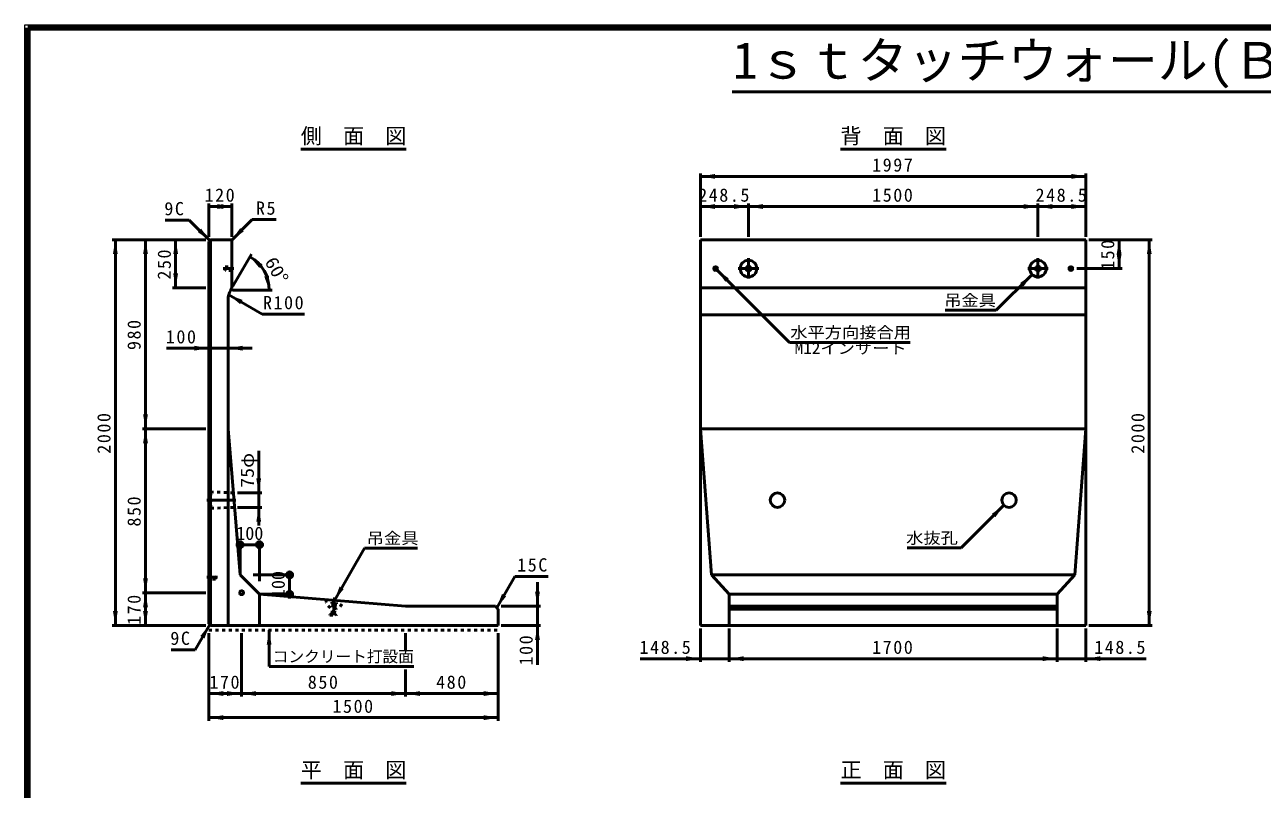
# Model space of a CAD drawing. Units: millimetres, scale not verified. Extents: x 100 to 4105, y 100 to 2870.
# Drawn here: x 100 to 2152, y 1602 to 2870 of the extents above; entities that cross this region are included whole.
import ezdxf
from ezdxf.enums import TextEntityAlignment as Align

# ---------------------------------------------------------------- set-up
doc = ezdxf.new("R2010")
doc.units = ezdxf.units.MM
doc.header["$LTSCALE"] = 5
doc.linetypes.add('USER2', pattern=[13.4, 10, -1.2, 1, -1.2])
doc.linetypes.add('USER3', pattern=[2.2, 1, -1.2])
doc.layers.add('V-nasSTD', color=7, linetype='Continuous', lineweight=50)
doc.styles.add('ＭＳ ゴシック', font='')
doc.styles.get('ＭＳ ゴシック').set_extended_font_data('MS Gothic')

msp = doc.modelspace()

# ---------------------------------------------------------------- hatches: boundary and pattern name
at = {"layer": 'V-nasSTD'}
for points in [[(1244.661, 2618.466), (1244.661, 2614.466), (1220.661, 2618.466), (1244.661, 2622.466)], [(1835.701, 2618.466), (1835.701, 2622.466), (1859.701, 2618.466), (1835.701, 2614.466)], [(429.221, 2568.466), (429.221, 2564.466), (405.221, 2568.466), (429.221, 2572.466)], [(419.621, 2568.466), (419.621, 2572.466), (443.621, 2568.466), (419.621, 2564.466)], [(1244.661, 2568.466), (1244.661, 2564.466), (1220.661, 2568.466), (1244.661, 2572.466)], [(1276.181, 2568.466), (1276.181, 2572.466), (1300.181, 2568.466), (1276.181, 2564.466)], [(1324.181, 2568.466), (1324.181, 2564.466), (1300.181, 2568.466), (1324.181, 2572.466)], [(1756.181, 2568.466), (1756.181, 2572.466), (1780.181, 2568.466), (1756.181, 2564.466)], [(1804.181, 2568.466), (1804.181, 2564.466), (1780.181, 2568.466), (1804.181, 2572.466)], [(1835.701, 2568.466), (1835.701, 2572.466), (1859.701, 2568.466), (1835.701, 2564.466)], [(389.691, 2528.997), (392.519, 2531.825), (406.661, 2512.026), (386.862, 2526.168)], [(460.184, 2529.903), (463.013, 2527.075), (443.214, 2512.932), (457.356, 2532.731)], [(250.221, 2489.466), (246.221, 2489.466), (250.221, 2513.466), (254.221, 2489.466)], [(300.221, 2489.466), (296.221, 2489.466), (300.221, 2513.466), (304.221, 2489.466)], [(350.221, 2489.466), (346.221, 2489.466), (350.221, 2513.466), (354.221, 2489.466)], [(1914.701, 2489.466), (1910.701, 2489.466), (1914.701, 2513.466), (1918.701, 2489.466)], [(1964.701, 2489.466), (1960.701, 2489.466), (1964.701, 2513.466), (1968.701, 2489.466)], [(491.585, 2469.66), (494.196, 2472.69), (473.508, 2485.232), (488.975, 2466.629)], [(1914.701, 2489.466), (1918.701, 2489.466), (1914.701, 2465.466), (1910.701, 2489.466)], [(1264.741, 2446.346), (1267.57, 2449.174), (1247.771, 2463.316), (1261.913, 2443.517)], [(350.221, 2457.466), (354.221, 2457.466), (350.221, 2433.466), (346.221, 2457.466)], [(497.131, 2452.502), (501.061, 2453.248), (504.991, 2453.994), (505.508, 2429.807)], [(1753.481, 2438.766), (1750.652, 2441.594), (1770.451, 2455.736), (1756.309, 2435.937)], [(459.096, 2410.089), (457.096, 2406.625), (438.311, 2422.089), (461.096, 2413.553)], [(381.221, 2333.466), (381.221, 2337.466), (405.221, 2333.466), (381.221, 2329.466)], [(461.221, 2333.466), (461.221, 2329.466), (437.221, 2333.466), (461.221, 2337.466)], [(300.221, 2223.866), (304.221, 2223.866), (300.221, 2199.866), (296.221, 2223.866)], [(300.221, 2175.866), (296.221, 2175.866), (300.221, 2199.866), (304.221, 2175.866)], [(487.96, 2117.466), (483.96, 2117.466), (487.96, 2093.466), (491.96, 2117.466)], [(1706.725, 2056.01), (1703.897, 2058.839), (1723.696, 2072.981), (1709.554, 2053.182)], [(487.96, 2045.466), (491.96, 2045.466), (487.96, 2069.466), (483.96, 2045.466)], [(300.221, 1951.866), (304.221, 1951.866), (300.221, 1927.866), (296.221, 1951.866)], [(625.484, 1935.98), (628.948, 1933.98), (613.484, 1915.195), (622.02, 1937.98)], [(950.221, 1929.466), (946.221, 1929.466), (950.221, 1905.466), (954.221, 1929.466)], [(300.221, 1903.866), (296.221, 1903.866), (300.221, 1927.866), (304.221, 1903.866)], [(894.821, 1923.851), (898.285, 1921.851), (882.821, 1903.066), (891.357, 1925.851)], [(250.221, 1897.466), (254.221, 1897.466), (250.221, 1873.466), (246.221, 1897.466)], [(300.221, 1897.466), (304.221, 1897.466), (300.221, 1873.466), (296.221, 1897.466)], [(1964.701, 1897.466), (1968.701, 1897.466), (1964.701, 1873.466), (1960.701, 1897.466)], [(394.661, 1854.121), (391.197, 1856.121), (406.661, 1874.906), (398.125, 1852.121)], [(950.221, 1849.466), (946.221, 1849.466), (950.221, 1873.466), (954.221, 1849.466)], [(505.221, 1841.626), (501.221, 1841.626), (505.221, 1865.626), (509.221, 1841.626)], [(1196.661, 1818.466), (1196.661, 1822.466), (1220.661, 1818.466), (1196.661, 1814.466)], [(1292.181, 1818.466), (1292.181, 1814.466), (1268.181, 1818.466), (1292.181, 1822.466)], [(1788.181, 1818.466), (1788.181, 1822.466), (1812.181, 1818.466), (1788.181, 1814.466)], [(1883.701, 1818.466), (1883.701, 1814.466), (1859.701, 1818.466), (1883.701, 1822.466)], [(429.221, 1760.626), (429.221, 1756.626), (405.221, 1760.626), (429.221, 1764.626)], [(435.621, 1760.626), (435.621, 1764.626), (459.621, 1760.626), (435.621, 1756.626)], [(483.621, 1760.626), (483.621, 1756.626), (459.621, 1760.626), (483.621, 1764.626)], [(707.621, 1760.626), (707.621, 1764.626), (731.621, 1760.626), (707.621, 1756.626)], [(755.621, 1760.626), (755.621, 1756.626), (731.621, 1760.626), (755.621, 1764.626)], [(861.221, 1760.626), (861.221, 1764.626), (885.221, 1760.626), (861.221, 1756.626)], [(429.221, 1720.626), (429.221, 1716.626), (405.221, 1720.626), (429.221, 1724.626)], [(861.221, 1720.626), (861.221, 1724.626), (885.221, 1720.626), (861.221, 1716.626)]]:
    msp.add_hatch(color=256, dxfattribs=at).paths.add_polyline_path(points)

# ---------------------------------------------------------------- linework, layer by layer
at = {"layer": 'V-nasSTD', "lineweight": 100}
for p, q in [((105, 2865), (105, 105)), ((4100, 2865), (105, 2865))]:
    msp.add_line(p, q, dxfattribs=at)
at = {"layer": 'V-nasSTD'}
for p, q in [((1273.06, 2758.465), (2931.94, 2758.465)), ((557.721, 2663.466), (732.721, 2663.466)), ((1452.681, 2663.466), (1627.681, 2663.466)), ((1220.661, 2623.466), (1220.661, 2518.466)), ((1220.661, 2618.466), (1859.701, 2618.466)), ((1859.701, 2623.466), (1859.701, 2518.466)), ((405.221, 2573.466), (405.221, 2518.466)), ((443.621, 2568.466), (405.221, 2568.466)), ((443.621, 2573.466), (443.621, 2518.466)), ((1220.661, 2568.466), (1300.181, 2568.466)), ((1300.181, 2573.466), (1300.181, 2518.466)), ((1300.181, 2568.466), (1780.181, 2568.466)), ((1780.181, 2573.466), (1780.181, 2518.466)), ((1780.181, 2568.466), (1859.701, 2568.466)), ((372.72, 2545.967), (332.72, 2545.967)), ((406.661, 2512.026), (372.72, 2545.967)), ((443.214, 2512.932), (477.155, 2546.874)), ((477.155, 2546.874), (517.155, 2546.874)), ((400.221, 2513.466), (245.221, 2513.466)), ((250.221, 2513.466), (250.221, 1873.466)), ((300.221, 2513.466), (300.221, 2199.866)), ((350.221, 2513.466), (350.221, 2433.466)), ((408.101, 2513.466), (405.221, 2510.586)), ((405.221, 2510.586), (405.221, 1876.346)), ((408.101, 2513.466), (408.101, 1873.466)), ((442.021, 2513.466), (408.101, 2513.466)), ((443.621, 2511.866), (443.621, 2433.466)), ((1220.661, 2513.466), (1220.661, 1873.466)), ((1859.701, 2513.466), (1220.661, 2513.466)), ((1859.701, 1873.466), (1859.701, 2513.466)), ((1969.701, 2513.466), (1864.701, 2513.466)), ((1914.701, 2513.466), (1914.701, 2465.466)), ((1964.701, 2513.466), (1964.701, 1873.466)), ((476.008, 2489.562), (445.221, 2436.237)), ((1247.771, 2463.316), (1367.979, 2343.108)), ((1919.701, 2465.466), (1844.701, 2465.466)), ((1770.451, 2455.736), (1711.108, 2396.393)), ((400.221, 2433.466), (345.221, 2433.466)), ((438.311, 2422.089), (493.737, 2390.089)), ((443.621, 2433.466), (441.508, 2429.807)), ((444.708, 2429.807), (510.508, 2429.807)), ((1859.701, 2433.466), (1220.661, 2433.466)), ((437.221, 2413.807), (437.221, 1873.466)), ((493.737, 2390.089), (563.737, 2390.089)), ((1859.701, 2388.604), (1220.661, 2388.604)), ((1711.108, 2396.393), (1626.108, 2396.393)), ((1367.979, 2343.108), (1567.979, 2343.108)), ((405.221, 2333.466), (335.221, 2333.466)), ((437.221, 2333.466), (405.221, 2333.466)), ((477.221, 2333.466), (437.221, 2333.466)), ((400.221, 2199.866), (295.221, 2199.866)), ((300.221, 2199.866), (300.221, 1927.866)), ((437.221, 2199.866), (457.186, 1957.431)), ((1220.661, 2199.551), (1238.917, 1957.431)), ((1859.701, 2199.551), (1220.661, 2199.551)), ((1859.701, 2199.551), (1841.445, 1957.431)), ((487.96, 2163.466), (487.96, 2093.466)), ((492.96, 2093.466), (452.96, 2093.466)), ((487.96, 2093.466), (487.96, 2069.466)), ((1652.985, 2002.27), (1723.696, 2072.981)), ((492.96, 2069.466), (452.96, 2069.466)), ((487.96, 2069.466), (487.96, 2039.466)), ((457.186, 1957.431), (457.186, 2014.431)), ((489.186, 1947.031), (489.186, 2014.431)), ((496.186, 2007.431), (450.186, 2007.431)), ((613.484, 1915.195), (663.484, 2001.798)), ((663.484, 2001.798), (751.484, 2001.798)), ((1562.985, 2002.27), (1652.985, 2002.27)), ((457.186, 1957.431), (489.186, 1925.431)), ((478.786, 1957.431), (546.186, 1957.431)), ((539.186, 1964.431), (539.186, 1918.431)), ((882.821, 1903.066), (912.821, 1955.028)), ((912.821, 1955.028), (967.821, 1955.028)), ((1238.917, 1957.431), (1841.445, 1957.431)), ((1238.917, 1957.431), (1268.181, 1925.431)), ((1841.445, 1957.431), (1812.181, 1925.431)), ((950.221, 1905.466), (950.221, 1945.466)), ((400.221, 1927.866), (295.221, 1927.866)), ((300.221, 1927.866), (300.221, 1873.466)), ((731.621, 1905.466), (489.186, 1925.431)), ((489.186, 1925.431), (489.186, 1873.466)), ((489.186, 1925.431), (546.186, 1925.431)), ((1268.181, 1873.466), (1268.181, 1925.431)), ((1268.181, 1925.431), (1812.181, 1925.431)), ((1812.181, 1873.466), (1812.181, 1925.431)), ((731.621, 1905.466), (880.421, 1905.466)), ((880.421, 1905.466), (885.221, 1900.666)), ((885.221, 1873.466), (885.221, 1900.666)), ((955.221, 1905.466), (890.221, 1905.466)), ((950.221, 1873.466), (950.221, 1905.466)), ((1268.181, 1905.466), (1812.181, 1905.466)), ((1268.181, 1900.666), (1812.181, 1900.666)), ((400.221, 1873.466), (245.221, 1873.466)), ((406.661, 1874.906), (382.661, 1833.337)), ((405.221, 1876.346), (408.101, 1873.466)), ((408.101, 1873.466), (885.221, 1873.466)), ((955.221, 1873.466), (890.221, 1873.466)), ((950.221, 1873.466), (950.221, 1808.466)), ((1220.661, 1873.466), (1859.701, 1873.466)), ((1220.661, 1868.466), (1220.661, 1813.466)), ((1268.181, 1868.466), (1268.181, 1813.466)), ((1812.181, 1868.466), (1812.181, 1813.466)), ((1859.701, 1868.466), (1859.701, 1813.466)), ((1969.701, 1873.466), (1864.701, 1873.466)), ((405.221, 1715.626), (405.221, 1860.626)), ((459.621, 1755.626), (459.621, 1860.626)), ((505.221, 1805.626), (505.221, 1865.626)), ((731.621, 1832.626), (731.621, 1860.626)), ((885.221, 1715.626), (885.221, 1860.626)), ((382.661, 1833.337), (342.661, 1833.337)), ((1220.661, 1818.466), (1120.661, 1818.466)), ((1268.181, 1818.466), (1220.661, 1818.466)), ((1268.181, 1818.466), (1812.181, 1818.466)), ((1812.181, 1818.466), (1859.701, 1818.466)), ((1859.701, 1818.466), (1959.701, 1818.466)), ((505.221, 1805.626), (745.221, 1805.626)), ((731.621, 1755.626), (731.621, 1800.626)), ((459.621, 1760.626), (405.221, 1760.626)), ((731.621, 1760.626), (459.621, 1760.626)), ((885.221, 1760.626), (731.621, 1760.626)), ((885.221, 1720.626), (405.221, 1720.626)), ((557.721, 1611.866), (732.721, 1611.866)), ((1452.681, 1611.866), (1627.681, 1611.866))]:
    msp.add_line(p, q, dxfattribs=at)
at = {"layer": 'V-nasSTD', "linetype": 'USER2'}
for p, q in [((429.221, 2465.466), (446.821, 2465.466)), ((1240.821, 2465.466), (1250.421, 2465.466)), ((1245.621, 2460.666), (1245.621, 2470.266)), ((1283.221, 2465.466), (1317.141, 2465.466)), ((1300.181, 2482.906), (1300.181, 2448.986)), ((1763.221, 2465.466), (1797.141, 2465.466)), ((1780.181, 2482.906), (1780.181, 2448.986)), ((1829.941, 2465.466), (1839.541, 2465.466)), ((1834.741, 2460.666), (1834.741, 2470.266)), ((450.021, 2081.466), (402.021, 2081.466)), ((419.621, 1953.466), (402.021, 1953.466)), ((613.894, 1920.178), (611.842, 1895.262))]:
    msp.add_line(p, q, dxfattribs=at)
at = {"layer": 'V-nasSTD', "linetype": 'USER3'}
for p, q in [((432.421, 2462.266), (432.421, 2468.666)), ((432.421, 2468.666), (443.621, 2468.666)), ((443.621, 2462.266), (432.421, 2462.266)), ((408.421, 2095.066), (405.221, 2097.946)), ((445.983, 2093.466), (408.421, 2095.066)), ((408.421, 2067.866), (408.421, 2095.066)), ((408.421, 2067.866), (405.221, 2064.986)), ((408.421, 2067.866), (447.96, 2069.466)), ((405.221, 1956.666), (416.421, 1956.666)), ((416.421, 1950.266), (405.221, 1950.266)), ((416.421, 1950.266), (416.421, 1956.666)), ((609.235, 1912.334), (609.051, 1910.102)), ((609.051, 1910.102), (610.726, 1909)), ((609.051, 1910.102), (617.024, 1909.445)), ((609.235, 1912.334), (617.208, 1911.677)), ((610.726, 1909), (609.413, 1893.054)), ((610.726, 1909), (615.191, 1908.633)), ((615.191, 1908.633), (613.878, 1892.687)), ((615.191, 1908.633), (617.024, 1909.445)), ((617.208, 1911.677), (617.024, 1909.445)), ((605.933, 1891.736), (605.854, 1890.779)), ((605.854, 1890.779), (617.016, 1889.86)), ((605.933, 1891.736), (609.413, 1893.054)), ((605.933, 1891.736), (617.095, 1890.816)), ((609.413, 1893.054), (613.878, 1892.687)), ((613.878, 1892.687), (617.095, 1890.816)), ((617.095, 1890.816), (617.016, 1889.86)), ((405.221, 1865.626), (885.221, 1865.626))]:
    msp.add_line(p, q, dxfattribs=at)
at = {"layer": 'V-nasSTD', "lineweight": 13}
msp.add_lwpolyline([(100, 100), (100, 2870), (4105, 2870), (4105, 100)], close=True, dxfattribs=at)
at = {"layer": 'V-nasSTD'}
for centre, radius in [((1245.621, 2465.466), 3.04), ((1245.621, 2465.466), 1.92), ((1245.621, 2465.466), 1.6), ((1300.181, 2465.466), 13.76), ((1300.181, 2465.466), 4), ((1780.181, 2465.466), 13.76), ((1780.181, 2465.466), 4), ((1834.741, 2465.466), 3.04), ((1834.741, 2465.466), 1.92), ((1834.741, 2465.466), 1.6), ((1348.181, 2081.466), 12), ((1732.181, 2081.466), 12), ((457.186, 2007.431), 5), ((489.186, 2007.431), 5), ((539.186, 1957.431), 5), ((459.621, 1927.866), 3.2), ((539.186, 1925.431), 5)]:
    msp.add_circle(centre, radius, dxfattribs=at)
for centre, radius, start, end in [((442.021, 2511.866), 1.6, 0, 90), ((441.508, 2429.807), 64, 0, 60), ((469.221, 2413.807), 32, 150, 180)]:
    msp.add_arc(centre, radius, start, end, dxfattribs=at)
at = {"layer": 'V-nasSTD', "linetype": 'USER3'}
msp.add_arc((613.484, 1915.195), 13.76, 175.29215, 355.29215, dxfattribs=at)

# ---------------------------------------------------------------- texts
at = {"layer": 'V-nasSTD', "style": 'ＭＳ ゴシック'}
for s, height, p in [('1ｓｔタッチウォール(Ｂ型 T=120)  Ｈ=2000', 60.81, (2102.5, 2841.409)), ('側\u3000面\u3000図', 25.66, (645.221, 2698.466)), ('背\u3000面\u3000図', 25.66, (1540.181, 2698.466)), ('100', 21.99, (473.186, 2037.431)), ('コンクリート打設面', 19.06, (628.249, 1831.626)), ('平\u3000面\u3000図', 25.66, (645.221, 1646.866)), ('正\u3000面\u3000図', 25.66, (1540.181, 1646.866))]:
    msp.add_text(s, height=height, dxfattribs=at).set_placement(p, align=Align.TOP_CENTER)
at = {"layer": 'V-nasSTD', "style": 'ＭＳ ゴシック', "width": 1.1}
for s, rotation, p in [('60°', 300, (527.313, 2468.317)), ('75φ', 90, (457.96, 2130.966))]:
    msp.add_text(s, height=21.99, rotation=rotation, dxfattribs=at).set_placement(p, align=Align.TOP_CENTER)
for s, p in [('吊金具', (1667.608, 2422.393)), ('水平方向接合用', (1469.479, 2369.108)), ('M12インサート', (1469.479, 2343.108)), ('吊金具', (709.984, 2027.798)), ('水抜孔', (1604.485, 2028.27))]:
    msp.add_text(s, height=19.06, dxfattribs=at).set_placement(p, align=Align.TOP_CENTER)
at = {"layer": 'V-nasSTD', "style": 'ＭＳ ゴシック'}
msp.add_text('100', height=21.99, rotation=90, dxfattribs=at).set_placement((509.186, 1941.431), align=Align.TOP_CENTER)
at = {"layer": 'V-nasSTD', "char_height": 21.99, "attachment_point": 2, "style": 'ＭＳ ゴシック'}
for s, insert in [('\\T1.17;1997', (1540.181, 2648.466)), ('\\T1.17;120', (424.421, 2598.466)), ('\\T1.17;248.5', (1260.421, 2598.466)), ('\\T1.17;1500', (1540.181, 2598.466)), ('\\T1.17;248.5', (1819.941, 2598.466)), ('\\T1.17;9C', (348.97, 2575.967)), ('\\T1.17;R5', (500.905, 2576.874)), ('\\T1.17;R100', (529.987, 2420.089)), ('\\T1.17;100', (360.221, 2363.466)), ('\\T1.17;15C', (942.821, 1985.028)), ('\\T1.17;9C', (358.911, 1863.337)), ('\\T1.17;148.5', (1163.161, 1848.466)), ('\\T1.17;1700', (1540.181, 1848.466)), ('\\T1.17;148.5', (1917.201, 1848.466)), ('\\T1.17;170', (432.421, 1790.626)), ('\\T1.17;850', (595.621, 1790.626)), ('\\T1.17;480', (808.421, 1790.626)), ('\\T1.17;1500', (645.221, 1750.626))]:
    msp.add_mtext(s, dxfattribs=dict(at, insert=insert))
at = {"layer": 'V-nasSTD', "char_height": 21.99, "attachment_point": 2, "rotation": 90, "style": 'ＭＳ ゴシック'}
for s, insert in [('\\T1.17;150', (1884.701, 2489.466)), ('\\T1.17;250', (320.221, 2473.466)), ('\\T1.17;980', (270.221, 2356.666)), ('\\T1.17;2000', (220.221, 2193.466)), ('\\T1.17;2000', (1934.701, 2193.466)), ('\\T1.17;850', (270.221, 2063.866)), ('\\T1.17;170', (270.221, 1900.666)), ('\\T1.17;100', (920.221, 1833.466))]:
    msp.add_mtext(s, dxfattribs=dict(at, insert=insert))

doc.saveas('drawing.dxf')
